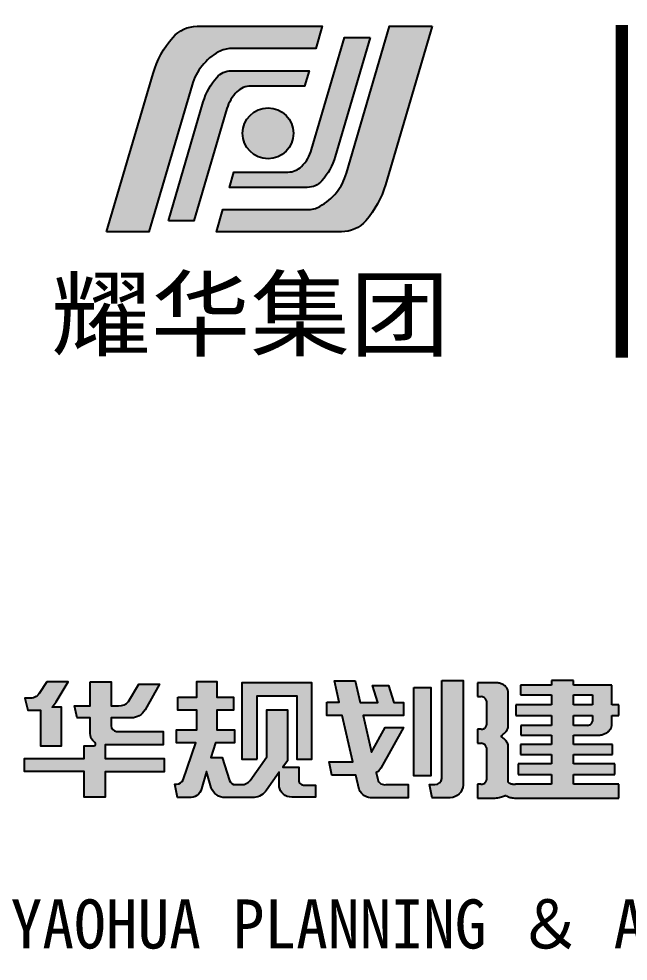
# Model space of a CAD drawing. Extents: x -248860 to 1018944, y -1060852 to 188626.
# Drawn here: x -164384 to -162682, y 53523 to 56156 of the extents above; entities that cross this region are included whole.
import ezdxf
from ezdxf.enums import TextEntityAlignment as Align

# ---------------------------------------------------------------- set-up
doc = ezdxf.new("R2010")
doc.units = 0
doc.header["$LTSCALE"] = 1000
doc.header["$MEASUREMENT"] = 0
doc.layers.get('0').update_dxf_attribs({"linetype": 'CONTINUOUS'})
for name, color, linetype in [('3', 3, 'CONTINUOUS'), ('WALL', 6, 'CONTINUOUS'), ('图框', 4, 'CONTINUOUS'), ('家具', 35, 'CONTINUOUS')]:
    doc.layers.add(name, color=color, linetype=linetype)
doc.styles.add('-黑体', font='simhei.ttf', dxfattribs={"width": 0.8})
doc.styles.add('图框艺术体', font='simhei.ttf', dxfattribs={"width": 0.9})

# ---------------------------------------------------------------- blocks, each defined once
blk = doc.blocks.new('yhlogo01')
at = {"layer": '家具'}
h = blk.add_hatch(color=5, dxfattribs=at)
h.dxf.hatch_style = 1
h.paths.add_polyline_path([(243496.4297811407, -10479.33175228268, 0.2174727721033012), (243118.6349315595, -10651.80915515404, 0.1075559214367939), (242812.8083269913, -11211.68171805657), (242090.9063861661, -13669.64493794192), (242748.8166466388, -13669.64493794192), (243418.1854214451, -11389.6694430011, -0.19717890885757), (243830.3649421591, -10874.52929703217, -0.1273347370917847), (244024.4521864142, -10824.2865580254), (245336.0998570008, -10824.2865580254), (245437.4898118477, -10479.33175228268)])
h = blk.add_hatch(color=5, dxfattribs=at)
h.dxf.hatch_style = 1
h.paths.add_polyline_path([(245735.4472798892, -13669.64493794192, 0.2174727721032802), (246113.2421294704, -13497.1675350706, 0.1075559214368167), (246419.0687340387, -12937.29497216795), (247140.9706748639, -10479.33175228268), (246483.0604143911, -10479.33175228268), (245813.6916395846, -12759.30724722437, -0.1971789088572864), (245401.5121188709, -13274.4473931924, -0.1273347370917942), (245207.4248746158, -13324.69013219917), (243895.7772040291, -13324.69013219917), (243794.3872491822, -13669.64493794192)])
h = blk.add_hatch(color=5, dxfattribs=at)
h.dxf.hatch_style = 1
h.paths.add_polyline_path([(245430.8611899983, -12877.86638939462, 0.1093664727785229), (245639.453722176, -12499.22633192304), (246182.0387513717, -10651.80915515404), (245784.2922744539, -10651.80915515404), (245272.9346151327, -12391.57994706894, -0.1253067589665132), (245117.453680721, -12653.93890134204, -0.1991992421947447), (244905.0876318119, -12742.04113997891), (244067.0308118332, -12742.04113997888), (243997.167158876, -12979.73532645646), (245205.5967189892, -12979.73532645646, 0.2155993663494431)])
h = blk.add_hatch(color=5, dxfattribs=at)
h.dxf.hatch_style = 1
h.paths.add_polyline_path([(243801.0158710317, -11271.11030082994, 0.10936647277854), (243592.4233388539, -11649.7503583016), (243049.8383096582, -13497.16753507056), (243447.584786576, -13497.16753507056), (243958.942445897, -11757.39674315657, -0.1253067589668707), (244114.4233803088, -11495.03778888262, -0.1991992421947921), (244326.7894292181, -11406.93555024569), (245164.8462491967, -11406.93555024569), (245234.7099021539, -11169.24136376812), (244026.2803420408, -11169.24136376812, 0.2155993663494261)])
h = blk.add_hatch(color=1, dxfattribs=at)
h.dxf.hatch_style = 1
h.paths.add_polyline_path([(244990.8879417925, -12140.39006664162, 1), (244202.3736493761, -12140.39006664162, 1)])
at = {"layer": '家具', "color": 5}
for points in [[(242090.9063861661, -13669.64493794192), (242812.8083269913, -11211.68171805657, -0.1075559214367966), (243118.6349315595, -10651.80915515403, -0.2174727721032954), (243496.4297811407, -10479.33175228268), (245437.4898118477, -10479.33175228268), (245336.0998570008, -10824.2865580254), (244024.4521864141, -10824.2865580254, 0.127334737091765), (243830.3649421591, -10874.52929703217, 0.1971247319399929), (243418.2364854845, -11389.49551083859), (242748.8166466388, -13669.64493794192)], [(247140.9706748639, -10479.33175228268), (246419.0687340387, -12937.29497216802, -0.1075559214367966), (246113.2421294704, -13497.16753507056, -0.2174727721032954), (245735.4472798892, -13669.64493794192), (243794.3872491822, -13669.64493794192), (243895.7772040291, -13324.69013219917), (245207.4248746158, -13324.69013219917, 0.127334737091765), (245401.5121188708, -13274.44739319241, 0.1971247319399929), (245813.6405755455, -12759.481179386), (246483.0604143911, -10479.33175228268)], [(246182.0387513717, -10651.80915515404), (245639.453722176, -12499.22633192298, -0.109366472778548), (245430.8611899982, -12877.86638939465, -0.2155993663494469), (245205.5967189892, -12979.73532645646), (243997.167158876, -12979.73532645646), (244067.0308118332, -12742.04113997888), (244905.0876318119, -12742.04113997891, 0.1991992421947874), (245117.4536807211, -12653.93890134198, 0.1253067589663713), (245272.9346151326, -12391.5799470692), (245784.2922744539, -10651.80915515404)], [(243049.8383096582, -13497.16753507056), (243592.4233388539, -11649.75035830162, -0.109366472778548), (243801.0158710317, -11271.11030082994, -0.2155993663494469), (244026.2803420408, -11169.24136376812), (245234.7099021539, -11169.24136376812), (245164.8462491967, -11406.93555024569), (244326.7894292181, -11406.93555024569, 0.1991992421947874), (244114.4233803088, -11495.03778888261, 0.1253067589663713), (243958.9424458974, -11757.39674315539), (243447.584786576, -13497.16753507056)]]:
    blk.add_lwpolyline(points, format="xyb", close=True, dxfattribs=at)
at = {"layer": '家具', "color": 1}
blk.add_circle((244596.6307955843, -12140.39006664162), 394.2571462081978, dxfattribs=at)
blk = doc.blocks.new('A1')
h = blk.add_hatch(color=0)
h.dxf.hatch_style = 1
edge = h.paths.add_edge_path()
edge.add_line((499907.9289028043, 391799.8102194821), (499804.6575156818, 391799.8102194822))
edge.add_line((499804.6575156818, 391799.8102194822), (499804.6575156818, 391812.8723855542))
edge.add_line((499804.6575156818, 391812.8723855542), (499746.2662531775, 391812.8723855542))
edge.add_line((499746.2662531775, 391812.8723855542), (499746.2662531776, 391799.8102194822))
edge.add_line((499746.2662531776, 391799.8102194822), (499663.0551200981, 391799.8102194821))
edge.add_line((499663.0551200981, 391799.8102194821), (499663.055120098, 391771.390772095))
edge.add_line((499663.055120098, 391771.390772095), (499746.2662531776, 391771.3907720951))
edge.add_line((499746.2662531776, 391771.3907720951), (499746.2662531776, 391743.1962322638))
edge.add_line((499746.2662531776, 391743.1962322638), (499650.3385152966, 391743.1962322636))
edge.add_line((499650.3385152966, 391743.1962322636), (499650.3385152966, 391711.9906454532))
edge.add_line((499650.3385152966, 391711.9906454532), (499746.2662531775, 391711.9906454532))
edge.add_line((499746.2662531775, 391711.9906454532), (499746.2662531776, 391683.8175802907))
edge.add_line((499746.2662531776, 391683.8175802907), (499663.2676734882, 391683.8175802907))
edge.add_line((499663.2676734882, 391683.8175802907), (499663.2676734882, 391655.3877932482))
edge.add_line((499663.2676734882, 391655.3877932482), (499746.2662531775, 391655.3877932482))
edge.add_line((499746.2662531775, 391655.3877932482), (499746.2662531775, 391628.6634728641))
edge.add_line((499746.2662531775, 391628.6634728641), (499663.1423936758, 391628.6634728641))
edge.add_line((499663.1423936758, 391628.6634728641), (499663.1423936758, 391600.1255171203))
edge.add_line((499663.1423936758, 391600.1255171203), (499746.2662531775, 391600.1255171202))
edge.add_line((499746.2662531775, 391600.1255171202), (499746.2662531775, 391573.5053886473))
edge.add_line((499746.2662531775, 391573.5053886473), (499656.7320086561, 391573.5053886474))
edge.add_line((499656.7320086561, 391573.5053886474), (499656.7320086561, 391542.1948145677))
edge.add_line((499656.7320086561, 391542.1948145677), (499746.2662531774, 391542.1948145676))
edge.add_line((499746.2662531774, 391542.1948145676), (499746.2662531775, 391514.1287250693))
edge.add_line((499746.2662531775, 391514.1287250693), (499648.8725882611, 391514.128741846))
edge.add_spline(control_points=[(499648.8725882588, 391514.128741846), (499647.516805486, 391514.1248151271), (499646.1607248433, 391514.1965286431), (499641.7445433073, 391514.678954967), (499638.7324416775, 391515.4083780448), (499634.4495737447, 391517.0801189559), (499633.0368026386, 391517.7518299996), (499631.6948611921, 391518.5173174875)], knot_values=[0.9513714849087886, 0.9513714849087886, 0.9513714849087886, 0.9513714849087886, 1.090703220191351, 1.090703220191351, 1.408924883728573, 1.408924883728573, 1.574416654039366, 1.574416654039366, 1.574416654039366, 1.574416654039366], degree=3, periodic=0)
edge.add_line((499631.6948611921, 391518.5173174875), (499629.6768083906, 391519.8315117532))
edge.add_line((499629.6768083906, 391519.8315117532), (499629.6768083906, 391627.6929589767))
edge.add_spline(control_points=[(499629.6768083906, 391627.6929589767), (499629.0389010403, 391629.6955345451), (499628.2299742769, 391631.6691520484), (499625.6602429506, 391636.7476009296), (499623.6198191801, 391639.7757828386), (499618.9745301421, 391645.1443308506), (499616.4492767555, 391647.5229899169), (499613.6413075626, 391649.6886044737)], knot_values=[3.391103965101848, 3.391103965101848, 3.391103965101848, 3.391103965101848, 3.526234999189308, 3.526234999189308, 3.747079914326613, 3.747079914326613, 3.94529361934048, 3.94529361934048, 3.94529361934048, 3.94529361934048], degree=3, periodic=0)
edge.add_line((499613.6413075626, 391649.6886044737), (499609.5170604697, 391652.986123019))
edge.add_line((499609.5170604697, 391652.986123019), (499613.7215037394, 391656.0837060186))
edge.add_spline(control_points=[(499613.7215037394, 391656.0837060186), (499615.566837668, 391657.4344776521), (499617.2881708091, 391658.8832742923), (499621.4332136043, 391662.8945350292), (499623.6285346302, 391665.5901668347), (499627.1918020804, 391671.2635780823), (499628.5600892682, 391674.2407480872), (499629.5387159159, 391677.4342343109), (499629.5829340947, 391677.5820117931), (499629.6261334103, 391677.7299442384)], knot_values=[2.311832462008515, 2.311832462008515, 2.311832462008515, 2.311832462008515, 2.450793033216761, 2.450793033216761, 2.675985772782195, 2.675985772782195, 2.901178512347629, 2.901178512347629, 2.912092230434895, 2.912092230434895, 2.912092230434895, 2.912092230434895], degree=3, periodic=0)
edge.add_line((499629.6261334103, 391677.7299442383), (499629.6261334103, 391775.9993304876))
edge.add_spline(control_points=[(499629.6261334103, 391775.9993304876), (499629.630080546, 391778.1625855921), (499629.5176349047, 391779.8966171443), (499629.2926283568, 391783.6265630543), (499628.8393377613, 391786.0289184858), (499626.7663480617, 391790.6016039109), (499625.3315646446, 391792.8036633595), (499621.7281981602, 391796.8727997523), (499619.5595313578, 391798.7384310508), (499614.6276976406, 391801.9682940993), (499611.8652945107, 391803.3316295663), (499605.9514387894, 391805.4305459041), (499602.8008605887, 391806.1657647682), (499597.7860857357, 391806.7684625977), (499595.9719772948, 391806.8768094087), (499594.1578709034, 391806.8765785517)], knot_values=[-0.09946393604087977, -0.09946393604087977, -0.09946393604087977, -0.09946393604087977, 0.07948016177026485, 0.07948016177026485, 0.3479203152235475, 0.3479203152235475, 0.6163604686768303, 0.6163604686768303, 0.884800622130113, 0.884800622130113, 1.153240775583396, 1.153240775583396, 1.421680929036679, 1.421680929036679, 1.570955397518689, 1.570955397518689, 1.570955397518689, 1.570955397518689], degree=3, periodic=0)
edge.add_line((499594.1578719218, 391806.8765785193), (499547.0065997255, 391806.8765785193))
edge.add_line((499547.0065997255, 391806.8765785193), (499547.0065997255, 391767.2103699229))
edge.add_line((499547.0065997255, 391767.2103699229), (499557.3011671106, 391767.2103699229))
edge.add_spline(control_points=[(499557.301167111, 391767.2103699229), (499559.7906281099, 391766.8415706282), (499561.530858275, 391766.1187200162), (499564.3205810933, 391764.4915974619), (499565.6203750136, 391763.3921081147), (499568.07310273, 391761.0128298), (499569.1183029701, 391759.6603405565), (499570.4085476788, 391757.2990942172), (499570.8064099727, 391756.3680350843), (499571.2883611631, 391754.2152674938)], knot_values=[3.386551680851742, 3.386551680851742, 3.386551680851742, 3.386551680851742, 3.627015090191965, 3.627015090191965, 3.904526008478623, 3.904526008478623, 4.182036926765281, 4.182036926765281, 4.349186330027427, 4.349186330027427, 4.349186330027427, 4.349186330027427], degree=3, periodic=0)
edge.add_line((499571.2883611631, 391754.2152674938), (499571.2883611631, 391684.5541656874))
edge.add_spline(control_points=[(499571.2883611631, 391685.3483910699), (499571.2927789426, 391685.2113248752), (499571.2908990225, 391684.9785081674), (499571.237864952, 391683.6543733178), (499571.0284694527, 391682.5704378734), (499570.2232756086, 391680.2623889592), (499569.5479114454, 391679.0692386188), (499567.8548943002, 391676.9568842758), (499566.8385217928, 391676.0361613174), (499564.1445981266, 391674.2111195196), (499562.36335759, 391673.4491224194), (499559.5623151378, 391672.7810438627), (499558.6068548425, 391672.6371838089), (499557.3785872198, 391672.5640585373)], knot_values=[-1.487500499190211, -1.487500499190211, -1.487500499190211, -1.487500499190211, -1.436353530280068, -1.436353530280068, -1.196218717986405, -1.196218717986405, -0.8982293874048811, -0.8982293874048811, -0.6002400568233572, -0.6002400568233572, -0.187335728827086, -0.187335728827086, 0.01911643517104955, 0.01911643517104955, 0.01911643517104955, 0.01911643517104955], degree=3, periodic=0)
edge.add_line((499557.3785872198, 391672.5640585373), (499546.9362178085, 391672.5640585373))
edge.add_line((499546.9362178085, 391672.5640585373), (499546.9362178083, 391632.6600378691))
edge.add_line((499546.9362178083, 391632.6600378691), (499557.2068553419, 391632.6600378691))
edge.add_spline(control_points=[(499557.2068553419, 391632.6600378691), (499559.5083405227, 391632.2924965217), (499561.016320444, 391631.8139085879), (499563.6968602023, 391630.5742917169), (499564.8880929395, 391629.847201985), (499567.037737794, 391628.1323806124), (499567.996149875, 391627.1440675079), (499569.593819221, 391624.9474751431), (499570.2322340413, 391623.7384831654), (499570.9533816069, 391621.6305217981), (499571.1524369888, 391620.7718924236), (499571.2897688014, 391619.4124092435)], knot_values=[0.09832068293461194, 0.09832068293461194, 0.09832068293461194, 0.09832068293461194, 0.3878882526098777, 0.3878882526098777, 0.6477281066924279, 0.6477281066924279, 0.907567960774978, 0.907567960774978, 1.167407814857528, 1.167407814857528, 1.336230672169579, 1.336230672169579, 1.336230672169579, 1.336230672169579], degree=3, periodic=0)
edge.add_line((499571.2897688014, 391619.4124092435), (499571.2897688014, 391526.7484184753))
edge.add_spline(control_points=[(499571.2897688014, 391526.7484184753), (499571.2432588252, 391525.2958664132), (499570.9594635144, 391523.9876287159), (499569.9252842258, 391521.4318371353), (499569.1367715331, 391520.2025097169), (499567.2021210566, 391518.061759366), (499566.0570793106, 391517.1483810305), (499563.1472797061, 391515.4443433839), (499561.3004047734, 391514.7807648817), (499558.4304838814, 391514.2649048068), (499557.4570714199, 391514.172593714), (499556.4326542526, 391514.1601417142)], knot_values=[1.586367827487998, 1.586367827487998, 1.586367827487998, 1.586367827487998, 1.872585217741985, 1.872585217741985, 2.185500725120694, 2.185500725120694, 2.498416232499404, 2.498416232499404, 2.909300387812437, 2.909300387812437, 3.114742465468954, 3.114742465468954, 3.114742465468954, 3.114742465468954], degree=3, periodic=0)
edge.add_line((499556.4326542526, 391514.1601417142), (499546.9756316818, 391514.1601417142))
edge.add_line((499546.9756316818, 391514.1601417142), (499546.9756316818, 391474.3603129571))
edge.add_line((499546.9756316818, 391474.3603129571), (499594.8732371089, 391474.3603129571))
edge.add_spline(control_points=[(499594.8732371089, 391474.3603129571), (499597.347924398, 391474.5326031277), (499599.8075709335, 391474.8350379792), (499606.4390101631, 391476.0109823354), (499610.5344675842, 391477.1424289733), (499616.3082343909, 391479.3529462261), (499618.1572186719, 391480.1659679008), (499619.9399941821, 391481.0573092905)], knot_values=[1.657599925298069, 1.657599925298069, 1.657599925298069, 1.657599925298069, 1.788930252808407, 1.788930252808407, 2.017152723414768, 2.017152723414768, 2.129372264282285, 2.129372264282285, 2.129372264282285, 2.129372264282285], degree=3, periodic=0)
edge.add_line((499619.9399941824, 391481.0573092906), (499621.685689452, 391482.0428074906))
edge.add_line((499621.685689452, 391482.0428074906), (499623.644365761, 391480.9910457135))
edge.add_spline(control_points=[(499623.644365761, 391480.9910457135), (499625.5421775923, 391479.9557472126), (499627.5371106262, 391479.0241726884), (499633.0837820895, 391476.8375387602), (499636.7753456454, 391475.7919964125), (499642.4241243594, 391474.7719807512), (499644.2978630919, 391474.522864885), (499646.1840852991, 391474.3603129571)], knot_values=[0.9723196980382531, 0.9723196980382531, 0.9723196980382531, 0.9723196980382531, 1.11294085342267, 1.11294085342267, 1.348800516823549, 1.348800516823549, 1.463491189088361, 1.463491189088361, 1.463491189088361, 1.463491189088361], degree=3, periodic=0)
edge.add_line((499646.1840852991, 391474.3603129571), (499927.0488544334, 391474.3603129571))
edge.add_line((499927.0488544334, 391474.3603129571), (499927.0488544334, 391514.1287250693))
edge.add_line((499927.0488544334, 391514.1287250693), (499804.6575156818, 391514.1287250694))
edge.add_line((499804.6575156818, 391514.1287250694), (499804.6575156818, 391542.1948145677))
edge.add_line((499804.6575156818, 391542.1948145677), (499916.0256385598, 391542.1948145677))
edge.add_line((499916.0256385598, 391542.1948145677), (499916.0256385597, 391573.5053886473))
edge.add_line((499916.0256385597, 391573.5053886473), (499804.6575156818, 391573.5053886473))
edge.add_line((499804.6575156818, 391573.5053886473), (499804.6575156818, 391600.1255171202))
edge.add_line((499804.6575156818, 391600.1255171202), (499909.599769519, 391600.1255171202))
edge.add_line((499909.599769519, 391600.1255171202), (499909.599769519, 391628.6634728641))
edge.add_line((499909.599769519, 391628.6634728641), (499804.6575156816, 391628.6634728641))
edge.add_line((499804.6575156816, 391628.6634728641), (499804.6575156819, 391655.3877932482))
edge.add_line((499804.6575156819, 391655.3877932482), (499872.7526750282, 391655.3877932482))
edge.add_spline(control_points=[(499872.7526750282, 391655.3877932482), (499874.639772462, 391655.5521934999), (499876.5111486797, 391655.8228072897), (499881.5256230669, 391656.8431100572), (499884.5966459165, 391657.7996099254), (499890.3309489737, 391660.2613686182), (499892.9936555433, 391661.7663203101), (499897.7516112896, 391665.2139295115), (499899.8464083862, 391667.1559384646), (499903.3586752978, 391671.3402198555), (499904.776251631, 391673.5815665229), (499906.8811853203, 391678.2251416138), (499907.5694620732, 391680.6269946482), (499908.0292847187, 391684.1367406719), (499908.097271906, 391685.2275973131), (499908.0908505413, 391686.3182430553)], knot_values=[-1.46233434582702, -1.46233434582702, -1.46233434582702, -1.46233434582702, -1.321737701097408, -1.321737701097408, -1.078275998243133, -1.078275998243133, -0.8348142953888574, -0.8348142953888574, -0.5913525925345822, -0.5913525925345822, -0.3478908896803069, -0.3478908896803069, -0.1044291868260317, -0.1044291868260317, 0.004710103025224788, 0.004710103025224788, 0.004710103025224788, 0.004710103025224788], degree=3, periodic=0)
edge.add_line((499908.0908505413, 391686.3182430553), (499908.0907812138, 391711.9906454532))
edge.add_line((499908.0907812138, 391711.9906454532), (499927.0981217756, 391711.9906454532))
edge.add_line((499927.0981217756, 391711.9906454532), (499927.0981217756, 391743.1962322636))
edge.add_line((499927.0981217756, 391743.1962322636), (499907.9289028043, 391743.1962322638))
edge.add_line((499907.9289028043, 391743.1962322638), (499907.9289028043, 391799.8102194821))
h.paths.add_polyline_path([(499804.6575156818, 391771.3907720951), (499855.983216278, 391771.3907720951), (499855.9832162781, 391743.1962322638), (499804.6575156818, 391743.1962322638)], flags=16)
edge = h.paths.add_edge_path(flags=16)
edge.add_line((499804.6575156818, 391711.9906454532), (499855.9846239163, 391711.9906454532))
edge.add_line((499855.9846239163, 391711.9906454532), (499855.9846239163, 391696.3831893447))
edge.add_spline(control_points=[(499855.9846239163, 391696.3831893457), (499855.9744802449, 391695.1333386215), (499855.7579818387, 391693.9193547678), (499854.9054273614, 391691.4931697166), (499854.2255796466, 391690.2991295288), (499852.5232004779, 391688.1866953457), (499851.5019423171, 391687.266763504), (499848.7997911511, 391685.447636748), (499847.016149313, 391684.6902323679), (499844.2128749122, 391684.0291747605), (499843.2569022771, 391683.8876797855), (499842.0382513763, 391683.8175802907)], knot_values=[1.650999810835775, 1.650999810835775, 1.650999810835775, 1.650999810835775, 1.918465449896058, 1.918465449896058, 2.217066645749255, 2.217066645749255, 2.515667841602451, 2.515667841602451, 2.928564907150825, 2.928564907150825, 3.135013439925012, 3.135013439925012, 3.135013439925012, 3.135013439925012], degree=3, periodic=0)
edge.add_line((499842.0382513763, 391683.8175802907), (499804.6575156818, 391683.8175802908))
edge.add_line((499804.6575156818, 391683.8175802908), (499804.6575156818, 391711.9906454532))
at = {"layer": 'WALL', "color": 0}
for p, q in [((499594.1573618772, 391806.8765785193), (499547.0065997255, 391806.8765785193)), ((499547.0065997255, 391806.8765785193), (499547.0065997255, 391767.2103699229)), ((499746.2662531776, 391799.8102194822), (499663.0551200981, 391799.8102194821)), ((499663.0551200981, 391799.8102194821), (499663.055120098, 391771.390772095)), ((499804.6575156818, 391812.8723855542), (499746.2662531775, 391812.8723855542)), ((499746.2662531775, 391812.8723855542), (499746.2662531776, 391799.8102194822)), ((499804.6575156818, 391799.8102194822), (499804.6575156818, 391812.8723855542)), ((499907.9289028043, 391799.8102194821), (499804.6575156818, 391799.8102194822)), ((499907.9289028043, 391743.1962322638), (499907.9289028043, 391799.8102194821)), ((499547.0065997255, 391767.2103699229), (499557.301167111, 391767.2103699229)), ((499629.6261334103, 391677.7299442384), (499629.6261334103, 391775.9993304876)), ((499663.055120098, 391771.390772095), (499746.2662531776, 391771.3907720951)), ((499746.2662531776, 391771.3907720951), (499746.2662531776, 391743.1962322638)), ((499804.6575156818, 391771.3907720951), (499855.983216278, 391771.3907720951)), ((499804.6575156818, 391743.1962322638), (499804.6575156818, 391771.3907720951)), ((499855.983216278, 391771.3907720951), (499855.9832162781, 391743.1962322638)), ((499571.2883611631, 391754.2152674938), (499571.2883611631, 391685.3483910699)), ((499746.2662531776, 391743.1962322638), (499650.3385152966, 391743.1962322636)), ((499650.3385152966, 391743.1962322636), (499650.3385152966, 391711.9906454532)), ((499855.9832162781, 391743.1962322638), (499804.6575156818, 391743.1962322638)), ((499927.0981217756, 391743.1962322636), (499907.9289028043, 391743.1962322638)), ((499927.0981217756, 391711.9906454532), (499927.0981217756, 391743.1962322636)), ((499650.3385152966, 391711.9906454532), (499746.2662531775, 391711.9906454532)), ((499746.2662531775, 391711.9906454532), (499746.2662531776, 391683.8175802907)), ((499804.6575156818, 391683.8175802908), (499804.6575156818, 391711.9906454532)), ((499804.6575156818, 391711.9906454532), (499855.9846239163, 391711.9906454532)), ((499855.9846239163, 391711.9906454532), (499855.9846239163, 391696.3831893457)), ((499908.0908505413, 391686.3182430553), (499908.0907812138, 391711.9906454532)), ((499908.0907812138, 391711.9906454532), (499927.0981217756, 391711.9906454532)), ((499557.3785872198, 391672.5640585373), (499546.9362178085, 391672.5640585373)), ((499546.9362178085, 391672.5640585373), (499546.9362178083, 391632.6600378691)), ((499746.2662531776, 391683.8175802907), (499663.2676734882, 391683.8175802907)), ((499663.2676734882, 391683.8175802907), (499663.2676734882, 391655.3877932482)), ((499842.0382513763, 391683.8175802907), (499804.6575156818, 391683.8175802908)), ((499613.7215037394, 391656.0837060186), (499609.5170604697, 391652.986123019)), ((499613.6413075626, 391649.6886044737), (499609.5170604697, 391652.986123019)), ((499663.2676734882, 391655.3877932482), (499746.2662531775, 391655.3877932482)), ((499746.2662531775, 391655.3877932482), (499746.2662531775, 391628.6634728641)), ((499804.6575156816, 391628.6634728641), (499804.6575156819, 391655.3877932482)), ((499804.6575156819, 391655.3877932482), (499872.7526750282, 391655.3877932482)), ((499546.9362178083, 391632.6600378691), (499557.2068553419, 391632.6600378691)), ((499571.2897688014, 391619.4124092435), (499571.2897688014, 391526.7484184753)), ((499629.6768083906, 391519.8315117531), (499629.6768083906, 391627.6929589767)), ((499746.2662531775, 391628.6634728641), (499663.1423936758, 391628.6634728641)), ((499663.1423936758, 391628.6634728641), (499663.1423936758, 391600.1255171203)), ((499909.599769519, 391628.6634728641), (499804.6575156816, 391628.6634728641)), ((499909.599769519, 391600.1255171202), (499909.599769519, 391628.6634728641)), ((499663.1423936758, 391600.1255171203), (499746.2662531775, 391600.1255171202)), ((499746.2662531775, 391600.1255171202), (499746.2662531775, 391573.5053886473)), ((499804.6575156818, 391573.5053886473), (499804.6575156818, 391600.1255171202)), ((499804.6575156818, 391600.1255171202), (499909.599769519, 391600.1255171202)), ((499746.2662531775, 391573.5053886473), (499656.7320086561, 391573.5053886474)), ((499656.7320086561, 391573.5053886474), (499656.7320086561, 391542.1948145677)), ((499916.0256385597, 391573.5053886473), (499804.6575156818, 391573.5053886473)), ((499916.0256385598, 391542.1948145677), (499916.0256385597, 391573.5053886473)), ((499656.7320086561, 391542.1948145677), (499746.2662531774, 391542.1948145676)), ((499746.2662531774, 391542.1948145676), (499746.2662531775, 391514.1287250693)), ((499804.6575156818, 391514.1287250694), (499804.6575156818, 391542.1948145677)), ((499804.6575156818, 391542.1948145677), (499916.0256385598, 391542.1948145677)), ((499556.4326542526, 391514.1601417142), (499546.9756316818, 391514.1601417142)), ((499546.9756316818, 391514.1601417142), (499546.9756316818, 391474.3603129571)), ((499631.6948611921, 391518.5173174875), (499629.6768083906, 391519.8315117532)), ((499746.2662531775, 391514.1287250693), (499648.8725882588, 391514.128741846)), ((499927.0488544334, 391514.1287250693), (499804.6575156818, 391514.1287250694)), ((499927.0488544334, 391474.3603129571), (499927.0488544334, 391514.1287250693)), ((499546.9756316818, 391474.3603129571), (499594.8732371089, 391474.3603129571)), ((499619.9399941821, 391481.0573092905), (499621.685689452, 391482.0428074906)), ((499623.644365761, 391480.9910457135), (499621.685689452, 391482.0428074906)), ((499646.1840852991, 391474.3603129571), (499927.0488544334, 391474.3603129571))]:
    blk.add_line(p, q, dxfattribs=at)
for points, knots in [([(499629.6261334103, 391775.9993304876), (499629.630080546, 391778.1625855921), (499629.5176349047, 391779.8966171443), (499629.2926283568, 391783.6265630543), (499628.8393377613, 391786.0289184858), (499626.7663480617, 391790.6016039109), (499625.3315646446, 391792.8036633595), (499621.7281981602, 391796.8727997523), (499619.5595313578, 391798.7384310508), (499614.6276976406, 391801.9682940993), (499611.8652945107, 391803.3316295663), (499605.9514387894, 391805.4305459041), (499602.8008605887, 391806.1657647682), (499597.7860857357, 391806.7684625977), (499595.9719772948, 391806.8768094087), (499594.1578709034, 391806.8765785517)], [-0.09946393604087977, -0.09946393604087977, -0.09946393604087977, -0.09946393604087977, 0.07948016177026485, 0.07948016177026485, 0.3479203152235475, 0.3479203152235475, 0.6163604686768303, 0.6163604686768303, 0.884800622130113, 0.884800622130113, 1.153240775583396, 1.153240775583396, 1.421680929036679, 1.421680929036679, 1.570955397518689, 1.570955397518689, 1.570955397518689, 1.570955397518689]), ([(499571.2883611631, 391754.2152674938), (499570.8064099727, 391756.3680350843), (499570.4085476788, 391757.2990942172), (499569.1183029701, 391759.6603405565), (499568.07310273, 391761.0128298), (499565.6203750136, 391763.3921081147), (499564.3205810933, 391764.4915974619), (499561.530858275, 391766.1187200162), (499559.7906281099, 391766.8415706282), (499557.301167111, 391767.2103699229)], [3.386551680851742, 3.386551680851742, 3.386551680851742, 3.386551680851742, 3.553701084113889, 3.553701084113889, 3.831212002400546, 3.831212002400546, 4.108722920687204, 4.108722920687204, 4.349186330027427, 4.349186330027427, 4.349186330027427, 4.349186330027427]), ([(499842.0382513763, 391683.8175802907), (499843.2569022771, 391683.8876797855), (499844.2128749122, 391684.0291747605), (499847.016149313, 391684.6902323679), (499848.7997911511, 391685.447636748), (499851.5019423171, 391687.266763504), (499852.5232004779, 391688.1866953457), (499854.2255796466, 391690.2991295288), (499854.9054273614, 391691.4931697166), (499855.7579818387, 391693.9193547678), (499855.9744802449, 391695.1333386215), (499855.9846239163, 391696.3831893457)], [1.650999810835775, 1.650999810835775, 1.650999810835775, 1.650999810835775, 1.857448343609962, 1.857448343609962, 2.270345409158335, 2.270345409158335, 2.568946605011532, 2.568946605011532, 2.867547800864728, 2.867547800864728, 3.135013439925012, 3.135013439925012, 3.135013439925012, 3.135013439925012]), ([(499557.3785872198, 391672.5640585373), (499558.6068548425, 391672.6371838089), (499559.5623151378, 391672.7810438627), (499562.36335759, 391673.4491224194), (499564.1445981266, 391674.2111195196), (499566.8385217928, 391676.0361613174), (499567.8548943002, 391676.9568842758), (499569.5479114454, 391679.0692386188), (499570.2232756086, 391680.2623889592), (499571.0284694527, 391682.5704378734), (499571.237864952, 391683.6543733178), (499571.2908990225, 391684.9785081674), (499571.2927789426, 391685.2113248752), (499571.2883611631, 391685.3483910699)], [-1.487500499190211, -1.487500499190211, -1.487500499190211, -1.487500499190211, -1.281048335192076, -1.281048335192076, -0.8681440071958044, -0.8681440071958044, -0.5701546766142805, -0.5701546766142805, -0.2721653460327567, -0.2721653460327567, -0.03203053373909326, -0.03203053373909326, 0.01911643517104955, 0.01911643517104955, 0.01911643517104955, 0.01911643517104955]), ([(499613.7215037394, 391656.0837060186), (499615.566837668, 391657.4344776521), (499617.2881708091, 391658.8832742923), (499621.4332136043, 391662.8945350292), (499623.6285346302, 391665.5901668347), (499627.1918020804, 391671.2635780823), (499628.5600892682, 391674.2407480872), (499629.5387159159, 391677.4342343109), (499629.5829340947, 391677.5820117931), (499629.6261334103, 391677.7299442384)], [2.311832462008515, 2.311832462008515, 2.311832462008515, 2.311832462008515, 2.450793033216761, 2.450793033216761, 2.675985772782195, 2.675985772782195, 2.901178512347629, 2.901178512347629, 2.912092230434895, 2.912092230434895, 2.912092230434895, 2.912092230434895]), ([(499872.7526750282, 391655.3877932482), (499874.639772462, 391655.5521934999), (499876.5111486797, 391655.8228072897), (499881.5256230669, 391656.8431100572), (499884.5966459165, 391657.7996099254), (499890.3309489737, 391660.2613686182), (499892.9936555433, 391661.7663203101), (499897.7516112896, 391665.2139295115), (499899.8464083862, 391667.1559384646), (499903.3586752978, 391671.3402198555), (499904.776251631, 391673.5815665229), (499906.8811853203, 391678.2251416138), (499907.5694620732, 391680.6269946482), (499908.0292847187, 391684.1367406719), (499908.097271906, 391685.2275973131), (499908.0908505413, 391686.3182430553)], [-1.46233434582702, -1.46233434582702, -1.46233434582702, -1.46233434582702, -1.321737701097408, -1.321737701097408, -1.078275998243133, -1.078275998243133, -0.8348142953888574, -0.8348142953888574, -0.5913525925345822, -0.5913525925345822, -0.3478908896803069, -0.3478908896803069, -0.1044291868260317, -0.1044291868260317, 0.004710103025224788, 0.004710103025224788, 0.004710103025224788, 0.004710103025224788]), ([(499629.6768083906, 391627.6929589767), (499629.0389010403, 391629.6955345451), (499628.2299742769, 391631.6691520484), (499625.6602429506, 391636.7476009296), (499623.6198191801, 391639.7757828386), (499618.9745301421, 391645.1443308506), (499616.4492767555, 391647.5229899169), (499613.6413075626, 391649.6886044737)], [3.391103965101848, 3.391103965101848, 3.391103965101848, 3.391103965101848, 3.526234999189308, 3.526234999189308, 3.747079914326613, 3.747079914326613, 3.94529361934048, 3.94529361934048, 3.94529361934048, 3.94529361934048]), ([(499571.2897688014, 391619.4124092435), (499571.1524369888, 391620.7718924236), (499570.9533816069, 391621.6305217981), (499570.2322340413, 391623.7384831654), (499569.593819221, 391624.9474751431), (499567.996149875, 391627.1440675079), (499567.037737794, 391628.1323806124), (499564.8880929395, 391629.847201985), (499563.6968602023, 391630.5742917169), (499561.016320444, 391631.8139085879), (499559.5083405227, 391632.2924965217), (499557.2068553419, 391632.6600378691)], [0.09832068293461194, 0.09832068293461194, 0.09832068293461194, 0.09832068293461194, 0.2671435402466629, 0.2671435402466629, 0.526983394329213, 0.526983394329213, 0.7868232484117632, 0.7868232484117632, 1.046663102494313, 1.046663102494313, 1.336230672169579, 1.336230672169579, 1.336230672169579, 1.336230672169579]), ([(499556.4326542526, 391514.1601417142), (499557.4570714199, 391514.172593714), (499558.4304838814, 391514.2649048068), (499561.3004047734, 391514.7807648817), (499563.1472797061, 391515.4443433839), (499566.0570793106, 391517.1483810305), (499567.2021210566, 391518.061759366), (499569.1367715331, 391520.2025097169), (499569.9252842258, 391521.4318371353), (499570.9594635144, 391523.9876287159), (499571.2432588252, 391525.2958664132), (499571.2897688014, 391526.7484184753)], [1.586367827487998, 1.586367827487998, 1.586367827487998, 1.586367827487998, 1.791809905144515, 1.791809905144515, 2.202694060457548, 2.202694060457548, 2.515609567836258, 2.515609567836258, 2.828525075214967, 2.828525075214967, 3.114742465468954, 3.114742465468954, 3.114742465468954, 3.114742465468954]), ([(499631.6948611921, 391518.5173174875), (499633.0368026386, 391517.7518299996), (499634.4495737447, 391517.0801189559), (499638.7324416775, 391515.4083780448), (499641.7445433073, 391514.678954967), (499646.1607248433, 391514.1965286431), (499647.516805486, 391514.1248151271), (499648.8725882588, 391514.128741846)], [0.9513714849087886, 0.9513714849087886, 0.9513714849087886, 0.9513714849087886, 1.116863255219582, 1.116863255219582, 1.435084918756804, 1.435084918756804, 1.574416654039366, 1.574416654039366, 1.574416654039366, 1.574416654039366]), ([(499594.8732371089, 391474.3603129571), (499597.347924398, 391474.5326031277), (499599.8075709335, 391474.8350379792), (499606.4390101631, 391476.0109823354), (499610.5344675842, 391477.1424289733), (499616.3082343909, 391479.3529462261), (499618.1572186719, 391480.1659679008), (499619.9399941821, 391481.0573092905)], [1.657599925298069, 1.657599925298069, 1.657599925298069, 1.657599925298069, 1.788930252808407, 1.788930252808407, 2.017152723414768, 2.017152723414768, 2.129372264282285, 2.129372264282285, 2.129372264282285, 2.129372264282285]), ([(499623.644365761, 391480.9910457135), (499625.5421775923, 391479.9557472126), (499627.5371106262, 391479.0241726884), (499633.0837820895, 391476.8375387602), (499636.7753456454, 391475.7919964125), (499642.4241243594, 391474.7719807512), (499644.2978630919, 391474.522864885), (499646.1840852991, 391474.3603129571)], [0.9723196980382531, 0.9723196980382531, 0.9723196980382531, 0.9723196980382531, 1.11294085342267, 1.11294085342267, 1.348800516823549, 1.348800516823549, 1.463491189088361, 1.463491189088361, 1.463491189088361, 1.463491189088361])]:
    blk.add_open_spline(points, degree=3, knots=knots, dxfattribs=at)
blk = doc.blocks.new('sdfs')
at = {"layer": '图框'}
h = blk.add_hatch(color=256, dxfattribs=at)
h.dxf.hatch_style = 1
edge = h.paths.add_edge_path()
edge.add_line((908927.4784269298, 392513.6298126027), (908986.2826435119, 392513.6298126027))
edge.add_line((908986.2826435119, 392513.6298126027), (908986.2826435119, 392445.9392762094))
edge.add_line((908986.2826435119, 392445.9392762094), (909007.1605396462, 392445.9392762094))
edge.add_arc((909007.1605396462, 392484.832911477), 38.89363526756642, 270, 316.2637315084392)
edge.add_line((909035.2623450761, 392457.94418901), (909063.86107233, 392506.8154208825))
edge.add_line((909063.86107233, 392506.8154208825), (909121.3797571252, 392506.8154208825))
edge.add_line((909121.3797571252, 392506.8154208825), (909081.3826617955, 392435.0654367564))
edge.add_arc((909043.1767574045, 392456.3633536647), 43.74119791417788, 269.02328633964595, 330.8624782408966, ccw=False)
edge.add_line((909042.4311430373, 392412.6285110997), (908986.2628881836, 392412.6285110997))
edge.add_line((908986.2628881836, 392412.6285110997), (908986.2628881836, 392390.2367946954))
edge.add_arc((909002.8743494846, 392391.1498951971), 16.63653807378286, 183.1462739963999, 265.2827346268475)
edge.add_line((909001.5061800709, 392374.5697108938), (909131.3514070166, 392374.5697108938))
edge.add_line((909131.3514070166, 392374.5697108938), (909131.3514070166, 392337.5818710894))
edge.add_line((909131.3514070166, 392337.5818710894), (908970.0114367504, 392337.5818710894))
edge.add_line((908970.0114367504, 392337.5818710894), (908970.0114367504, 392298.7824186144))
edge.add_line((908970.0114367504, 392298.7824186144), (909134.7717727204, 392298.7824186144))
edge.add_line((909134.7717727204, 392298.7824186144), (909134.7717727204, 392261.4799481627))
edge.add_line((909134.7717727204, 392261.4799481627), (908969.6576367801, 392261.4799481627))
edge.add_line((908969.6576367801, 392261.4799481627), (908969.6576367801, 392191.0437219597))
edge.add_line((908969.6576367801, 392191.0437219597), (908911.1982404739, 392191.0437219597))
edge.add_line((908911.1982404739, 392191.0437219597), (908911.1982404739, 392262.1639278306))
edge.add_line((908911.1982404739, 392262.1639278306), (908744.7317625144, 392262.1639278306))
edge.add_line((908744.7317625144, 392262.1639278306), (908744.7317625144, 392298.5170345032))
edge.add_line((908744.7317625144, 392298.5170345032), (908910.9315435418, 392298.5170345032))
edge.add_line((908910.9315435418, 392298.5170345032), (908910.9315435418, 392334.7093300747))
edge.add_line((908910.9315435418, 392334.7093300747), (908937.7744388487, 392334.7093300747))
edge.add_arc((908937.7744388488, 392339.7093300747), 5, 269.9999999986659, 414.0773281516969)
edge.add_arc((908959.5395743052, 392369.7516508037), 32.09800744266528, 179.9058676720582, 234.0773281515472, ccw=False)
edge.add_line((908927.4416101817, 392369.804385208), (908927.4416101817, 392412.2615071522))
edge.add_line((908927.4416101817, 392412.2615071522), (908891.8447274519, 392412.2615071522))
edge.add_line((908891.8447274519, 392412.2615071522), (908884.2167945044, 392445.6871808461))
edge.add_line((908884.2167945044, 392445.6871808461), (908927.4784269298, 392445.6871808461))
edge.add_line((908927.4784269298, 392445.6871808461), (908927.4784269298, 392513.6298126027))
edge = h.paths.add_edge_path()
edge.add_line((908807.1769718983, 392513.6305942937), (908785.6127320256, 392480.6077492839))
edge.add_arc((908761.2010332766, 392496.5488266615), 29.15559952680207, 261.39413347627203, 326.85507158762766, ccw=False)
edge.add_line((908756.8382890295, 392467.721488137), (908745.7619777457, 392467.721488137))
edge.add_line((908745.7619777457, 392467.721488137), (908753.351948395, 392434.3212194022))
edge.add_line((908753.351948395, 392434.3212194022), (908788.8947989233, 392434.3212194022))
edge.add_line((908788.8947989233, 392434.3212194022), (908788.8947989233, 392333.911831614))
edge.add_line((908788.8947989233, 392333.911831614), (908847.7816286965, 392333.911831614))
edge.add_line((908847.7816286965, 392333.911831614), (908847.7816286965, 392442.3657755787))
edge.add_line((908847.7816286965, 392442.3657755787), (908821.8700996868, 392442.3657755787))
edge.add_line((908821.8700996868, 392442.3657755787), (908832.6600903214, 392457.3694969908))
edge.add_line((908832.6600903214, 392457.3694969908), (908866.4533539568, 392513.6305942937))
edge.add_line((908866.4533539568, 392513.6305942937), (908807.1769718983, 392513.6305942937))
h = blk.add_hatch(color=256, dxfattribs=at)
h.dxf.hatch_style = 1
h.paths.add_polyline_path([(909393.9266591733, 392296.8616301162), (909393.9266591733, 392474.0151000278), (909504.6258532915, 392474.0151000278), (909504.6258532915, 392296.824890637), (909547.1750265628, 392296.824890637), (909547.1750265628, 392510.5976330233), (909351.3164239784, 392510.5976330233), (909351.3164239784, 392296.8616301162)], flags=17)
edge = h.paths.add_edge_path()
edge.add_line((909172.7525013452, 392470.7106747085), (909225.9904171985, 392470.7106747086))
edge.add_line((909225.9904171985, 392470.7106747086), (909225.9904171985, 392513.7595733168))
edge.add_line((909225.9904171985, 392513.7595733168), (909281.8645594062, 392513.7595733168))
edge.add_line((909281.8645594062, 392513.7595733168), (909281.8645594062, 392470.7106747085))
edge.add_line((909281.8645594062, 392470.7106747085), (909328.0040266144, 392470.7106747085))
edge.add_line((909328.0040266144, 392470.7106747085), (909328.0040266144, 392434.3102757275))
edge.add_line((909328.0040266144, 392434.3102757275), (909281.6014543521, 392434.3102757275))
edge.add_line((909281.6014543521, 392434.3102757275), (909281.6014543521, 392378.6395853407))
edge.add_line((909281.6014543521, 392378.6395853407), (909331.1199806685, 392378.6395853407))
edge.add_line((909331.1199806685, 392378.6395853407), (909331.1199806684, 392342.2806159853))
edge.add_line((909331.1199806684, 392342.2806159853), (909277.6416625143, 392342.2806159852))
edge.add_line((909277.6416625143, 392342.2806159852), (909264.9348444364, 392302.0412885979))
edge.add_line((909264.9348444364, 392302.0412885979), (909296.1402008273, 392302.0412885979))
edge.add_line((909296.1402008273, 392302.0412885979), (909317.1767816069, 392237.0400638683))
edge.add_arc((909332.4356660625, 392241.9783516743), 16.0380872078325, 197.9333238407274, 272.8202501273631)
edge.add_line((909333.2247844778, 392225.9596896386), (909350.6760657458, 392225.9596896386))
edge.add_arc((909350.6760657459, 392256.4928606777), 30.53317103913287, 269.9999999997816, 321.3462396300885)
edge.add_line((909374.520479888, 392237.4214567461), (909421.1757546854, 392303.7138709907))
edge.add_line((909421.1757546854, 392303.7138709907), (909421.1757546854, 392435.2293271463))
edge.add_line((909421.1757546854, 392435.2293271463), (909478.5342404237, 392435.2293271463))
edge.add_line((909478.5342404237, 392435.2293271463), (909478.5342404237, 392292.8280029341))
edge.add_line((909478.5342404237, 392292.8280029341), (909465.5994932232, 392274.460883314))
edge.add_line((909465.5994932232, 392274.460883314), (909510.6644859607, 392274.460883314))
edge.add_line((909510.6644859607, 392274.460883314), (909510.6644859607, 392238.0398563154))
edge.add_arc((909524.1607824281, 392238.0398563154), 13.49629646737594, 180, 279.324212247728)
edge.add_line((909526.3474636585, 392224.7218818624), (909557.0742419786, 392224.7218818624))
edge.add_line((909557.0742419786, 392224.7218818624), (909557.0742419786, 392191.0378592768))
edge.add_line((909557.0742419786, 392191.0378592768), (909490.7359555578, 392191.0378592768))
edge.add_arc((909490.7359555578, 392227.0261840874), 35.98832481063437, 191.0167001970379, 270, ccw=False)
edge.add_line((909455.4108406552, 392220.1489913609), (909455.4108406552, 392260.737562562))
edge.add_line((909455.4108406552, 392260.737562562), (909420.55639891, 392210.5429079846))
edge.add_arc((909379.8536146038, 392238.8063323755), 49.55338342212099, 276.73065591911495, 325.22444606496623, ccw=False)
edge.add_line((909385.6613758509, 392189.5944667547), (909304.8535817598, 392189.5944667547))
edge.add_arc((909304.8535817598, 392230.6819184136), 41.08745165885193, 199.6101807632199, 270, ccw=False)
edge.add_line((909266.1492913645, 392216.8921907582), (909253.0190476335, 392262.6011451021))
edge.add_line((909253.0190476335, 392262.6011451021), (909239.1626333982, 392214.0902278542))
edge.add_arc((909207.4926442833, 392223.1362841421), 32.9365958304585, 264.1124957033967, 344.058805837001, ccw=False)
edge.add_line((909204.1141532552, 392190.3734218851), (909171.9823165028, 392190.3734218851))
edge.add_line((909171.9823165028, 392190.3734218851), (909164.4038972191, 392227.5437865495))
edge.add_line((909164.4038972191, 392227.5437865495), (909169.9228935495, 392227.5437865495))
edge.add_arc((909169.9228935495, 392246.1342112394), 18.59042468992993, 270, 339.6635158446051)
edge.add_line((909187.3545366668, 392239.6734289039), (909223.0258983625, 392342.2806159853))
edge.add_line((909223.0258983625, 392342.2806159853), (909169.3833199011, 392342.2806159853))
edge.add_line((909169.3833199011, 392342.2806159853), (909169.3833199011, 392378.6395853407))
edge.add_line((909169.3833199011, 392378.6395853407), (909226.0245400383, 392378.6395853407))
edge.add_line((909226.0245400383, 392378.6395853407), (909226.0245400383, 392434.3102757275))
edge.add_line((909226.0245400383, 392434.3102757275), (909172.7525013454, 392434.3102757275))
edge.add_line((909172.7525013454, 392434.3102757275), (909172.7525013452, 392470.7106747085))
h = blk.add_hatch(color=256, dxfattribs=at)
h.dxf.hatch_style = 1
edge = h.paths.add_edge_path()
edge.add_line((909910.4451949939, 392516.4540623629), (909969.4290054694, 392516.4540623629))
edge.add_line((909969.4290054694, 392516.4540623629), (909969.4290054694, 392224.7283024571))
edge.add_arc((909932.6965340358, 392226.2097765147), 36.76233429751995, 271.3516191714221, 357.6904295127289, ccw=False)
edge.add_line((909933.5636845968, 392189.4576708211), (909883.1387719829, 392189.4576708211))
edge.add_line((909883.1387719829, 392189.4576708211), (909875.8446831991, 392226.1441687262))
edge.add_line((909875.8446831991, 392226.1441687262), (909890.5927799921, 392226.1441687262))
edge.add_arc((909890.592779992, 392246.2455257098), 20.10135698365048, 270.0000000003318, 350.9734199348794)
edge.add_line((909910.4451949939, 392243.0917706175), (909910.4451949939, 392516.4540623629))
h.paths.add_polyline_path([(909832.094664997, 392497.2162548), (909879.6006297318, 392497.2162548), (909879.6006297318, 392250.115332846), (909832.094664997, 392250.115332846)])
edge = h.paths.add_edge_path()
edge.add_line((909588.473752372, 392456.050449929), (909623.651792314, 392456.050449929))
edge.add_line((909623.651792314, 392456.050449929), (909609.8984919412, 392516.1523296179))
edge.add_line((909609.8984919412, 392516.1523296179), (909668.426544084, 392516.1523296179))
edge.add_line((909668.426544084, 392516.1523296179), (909682.1771505484, 392455.8374391181))
edge.add_line((909682.1771505484, 392455.8374391181), (909731.3391327633, 392455.8374391181))
edge.add_line((909731.3391327633, 392455.8374391181), (909716.0889172872, 392502.584908925))
edge.add_line((909716.0889172872, 392502.584908925), (909761.4095626939, 392502.584908925))
edge.add_line((909761.4095626939, 392502.584908925), (909776.1640990237, 392455.6455339656))
edge.add_line((909776.1640990237, 392455.6455339656), (909802.7640762578, 392455.6455339656))
edge.add_line((909802.7640762578, 392455.6455339656), (909802.7640762578, 392419.0884059292))
edge.add_line((909802.7640762578, 392419.0884059292), (909690.6188856722, 392419.0884059292))
edge.add_line((909690.6188856722, 392419.0884059292), (909713.4371845769, 392316.8367447273))
edge.add_line((909713.4371845769, 392316.8367447273), (909751.7560816823, 392385.8487310407))
edge.add_line((909751.7560816823, 392385.8487310407), (909802.8257477011, 392385.8487310407))
edge.add_line((909802.8257477011, 392385.8487310407), (909739.8090497812, 392272.0307225994))
edge.add_arc((909712.9579979317, 392286.8971277174), 30.69183908718994, 296.95245440153894, 331.028370558346, ccw=False)
edge.add_line((909726.8691035245, 392259.5389456188), (909731.3360820168, 392240.4927715568))
edge.add_arc((909750.0832987757, 392244.8896343483), 19.25592216989358, 193.1992549187053, 282.7036142318938)
edge.add_line((909754.3178251185, 392226.1050841737), (909816.1599847823, 392226.1050841737))
edge.add_line((909816.1599847823, 392226.1050841737), (909816.1599847823, 392188.6079726508))
edge.add_line((909816.1599847823, 392188.6079726508), (909716.4845818595, 392188.6079726508))
edge.add_arc((909716.4845818595, 392230.0687332071), 41.46076055633603, 205.4870111693368, 270, ccw=False)
edge.add_line((909679.058664063, 392212.2278996225), (909669.6246786783, 392252.8309275504))
edge.add_line((909669.6246786783, 392252.8309275504), (909602.6381497628, 392252.8309275504))
edge.add_line((909602.6381497628, 392252.8309275504), (909594.9318708682, 392289.2395342875))
edge.add_line((909594.9318708682, 392289.2395342875), (909661.2199372853, 392289.2395342875))
edge.add_line((909661.2199372853, 392289.2395342875), (909631.6382362321, 392419.197842676))
edge.add_line((909631.6382362321, 392419.197842676), (909588.473752372, 392419.197842676))
edge.add_line((909588.473752372, 392419.197842676), (909588.473752372, 392456.050449929))
at = {"layer": '3', "const_width": 35}
blk.add_lwpolyline([(910412.849309355, 394348.2044247658), (910412.849309355, 393419.0828935305)], dxfattribs=at)
at = {"layer": '图框'}
for points in [[(908927.4784269298, 392513.6298126027), (908986.2826435119, 392513.6298126027), (908986.2826435119, 392445.9392762094), (909007.1605396462, 392445.9392762094, 0.2046509590101342), (909035.2623450761, 392457.94418901), (909063.86107233, 392506.8154208825), (909121.3797571252, 392506.8154208825), (909081.3826617955, 392435.0654367564, -0.276569069520666), (909042.4311430373, 392412.6285110997), (908986.2628881836, 392412.6285110997), (908986.2628881836, 392390.2367946954, 0.374563486376834), (909001.5061800709, 392374.5697108938), (909131.3514070166, 392374.5697108938), (909131.3514070166, 392337.5818710894), (908970.0114367504, 392337.5818710894), (908970.0114367504, 392298.7824186144), (909134.7717727204, 392298.7824186144), (909134.7717727204, 392261.4799481627), (908969.6576367801, 392261.4799481627), (908969.6576367801, 392191.0437219597), (908911.1982404739, 392191.0437219597), (908911.1982404739, 392262.1639278306), (908744.7317625144, 392262.1639278306), (908744.7317625144, 392298.5170345032), (908910.9315435418, 392298.5170345032), (908910.9315435418, 392334.7093300747), (908937.7744388487, 392334.7093300747, 0.7270581675455992), (908940.7079030639, 392343.7583778268, -0.2408701598548001), (908927.4416101817, 392369.804385208), (908927.4416101817, 392412.2615071522), (908891.8447274519, 392412.2615071522), (908884.2167945044, 392445.6871808461), (908927.4784269298, 392445.6871808461)], [(908807.1769718983, 392513.6305942937), (908785.6127320256, 392480.6077492839, -0.2936567912703833), (908756.8382890295, 392467.721488137), (908745.7619777457, 392467.721488137), (908753.351948395, 392434.3212194022), (908788.8947989233, 392434.3212194022), (908788.8947989233, 392333.911831614), (908847.7816286965, 392333.911831614), (908847.7816286965, 392442.3657755787), (908821.8700996868, 392442.3657755787), (908832.6600903214, 392457.3694969908), (908866.4533539568, 392513.6305942937)], [(909172.7525013452, 392470.7106747085), (909225.9904171985, 392470.7106747086), (909225.9904171985, 392513.7595733168), (909281.8645594062, 392513.7595733168), (909281.8645594062, 392470.7106747085), (909328.0040266144, 392470.7106747085), (909328.0040266144, 392434.3102757275), (909281.6014543521, 392434.3102757275), (909281.6014543521, 392378.6395853407), (909331.1199806685, 392378.6395853407), (909331.1199806684, 392342.2806159853), (909277.6416625143, 392342.2806159852), (909264.9348444364, 392302.0412885979), (909296.1402008273, 392302.0412885979), (909317.1767816069, 392237.0400638683, 0.3389041223550494), (909333.2247844778, 392225.9596896386), (909350.6760657458, 392225.9596896386, 0.2278655504711115), (909374.520479888, 392237.4214567461), (909421.1757546854, 392303.7138709907), (909421.1757546854, 392435.2293271463), (909478.5342404237, 392435.2293271463), (909478.5342404237, 392292.8280029341), (909465.5994932232, 392274.460883314), (909510.6644859607, 392274.460883314), (909510.6644859607, 392238.0398563154, 0.4627227272856995), (909526.3474636585, 392224.7218818624), (909557.0742419786, 392224.7218818624), (909557.0742419786, 392191.0378592768), (909490.7359555578, 392191.0378592768, -0.3589544271071848), (909455.4108406552, 392220.1489913609), (909455.4108406552, 392260.737562562), (909420.55639891, 392210.5429079846, -0.2148095068150594), (909385.6613758509, 392189.5944667547), (909304.8535817598, 392189.5944667547, -0.3171697942361905), (909266.1492913645, 392216.8921907582), (909253.0190476335, 392262.6011451021), (909239.1626333982, 392214.0902278542, -0.3637049563819471), (909204.1141532552, 392190.3734218851), (909171.9823165028, 392190.3734218851), (909164.4038972191, 392227.5437865495), (909169.9228935495, 392227.5437865495, 0.3136853879327809), (909187.3545366668, 392239.6734289039), (909223.0258983625, 392342.2806159853), (909169.3833199011, 392342.2806159853), (909169.3833199011, 392378.6395853407), (909226.0245400383, 392378.6395853407), (909226.0245400383, 392434.3102757275), (909172.7525013454, 392434.3102757275)], [(909588.473752372, 392456.050449929), (909623.651792314, 392456.050449929), (909609.8984919412, 392516.1523296179), (909668.426544084, 392516.1523296179), (909682.1771505484, 392455.8374391181), (909731.3391327633, 392455.8374391181), (909716.0889172872, 392502.584908925), (909761.4095626939, 392502.584908925), (909776.1640990237, 392455.6455339656), (909802.7640762578, 392455.6455339656), (909802.7640762578, 392419.0884059292), (909690.6188856722, 392419.0884059292), (909713.4371845769, 392316.8367447273), (909751.7560816823, 392385.8487310407), (909802.8257477011, 392385.8487310407), (909739.8090497812, 392272.0307225994, -0.1497896634446751), (909726.8691035245, 392259.5389456188), (909731.3360820168, 392240.4927715568, 0.4116821351494803), (909754.3178251185, 392226.1050841737), (909816.1599847823, 392226.1050841737), (909816.1599847823, 392188.6079726508), (909716.4845818595, 392188.6079726508, -0.2891693241154799), (909679.058664063, 392212.2278996225), (909669.6246786783, 392252.8309275504), (909602.6381497628, 392252.8309275504), (909594.9318708682, 392289.2395342875), (909661.2199372853, 392289.2395342875), (909631.6382362321, 392419.197842676), (909588.473752372, 392419.197842676)], [(909910.4451949939, 392516.4540623629), (909969.4290054694, 392516.4540623629), (909969.4290054694, 392224.7283024571, -0.3956191980589924), (909933.5636845968, 392189.4576708211), (909883.1387719829, 392189.4576708211), (909875.8446831991, 392226.1441687262), (909890.5927799921, 392226.1441687262, 0.3687877206231039), (909910.4451949939, 392243.0917706175)]]:
    blk.add_lwpolyline(points, format="xyb", close=True, dxfattribs=at)
for points in [[(909393.9266591733, 392296.8616301162), (909393.9266591733, 392474.0151000278), (909504.6258532915, 392474.0151000278), (909504.6258532915, 392296.824890637), (909547.1750265628, 392296.824890637), (909547.1750265628, 392510.5976330233), (909351.3164239784, 392510.5976330233), (909351.3164239784, 392296.8616301162)], [(909832.094664997, 392497.2162548), (909879.6006297318, 392497.2162548), (909879.6006297318, 392250.115332846), (909832.094664997, 392250.115332846)]]:
    blk.add_lwpolyline(points, close=True, dxfattribs=at)
at = {"layer": '图框', "xscale": 1.04, "yscale": 0.97}
blk.add_blockref('A1', (390480.5173703249, 12458.162138785), dxfattribs=at)
at = {"layer": '家具', "xscale": 0.18, "yscale": 0.18, "zscale": 0.18}
blk.add_blockref('yhlogo01', (865397.236259387, 396231.0722251942), dxfattribs=at)
at = {"layer": '3', "style": '-黑体', "width": 1.05}
blk.add_text('耀华集团', height=194.1628574223477, dxfattribs=at).set_placement((908819.302225412, 393443.3500043499))
at = {"layer": '图框', "style": '图框艺术体', "width": 0.95}
blk.add_text('ZHEJIANG YAOHUA PLANNING ＆ ARCHITECTURAL DESIGN CO．,LTD', height=137.1249, dxfattribs=at).set_placement((910434.041486474, 391768.1278268441), align=Align.CENTER)

msp = doc.modelspace()

# ---------------------------------------------------------------- block references
at = {"layer": 'WALL'}
msp.add_blockref('sdfs', (-1073112.825284862, -338209.9545665607), dxfattribs=at)

doc.saveas('drawing.dxf')
